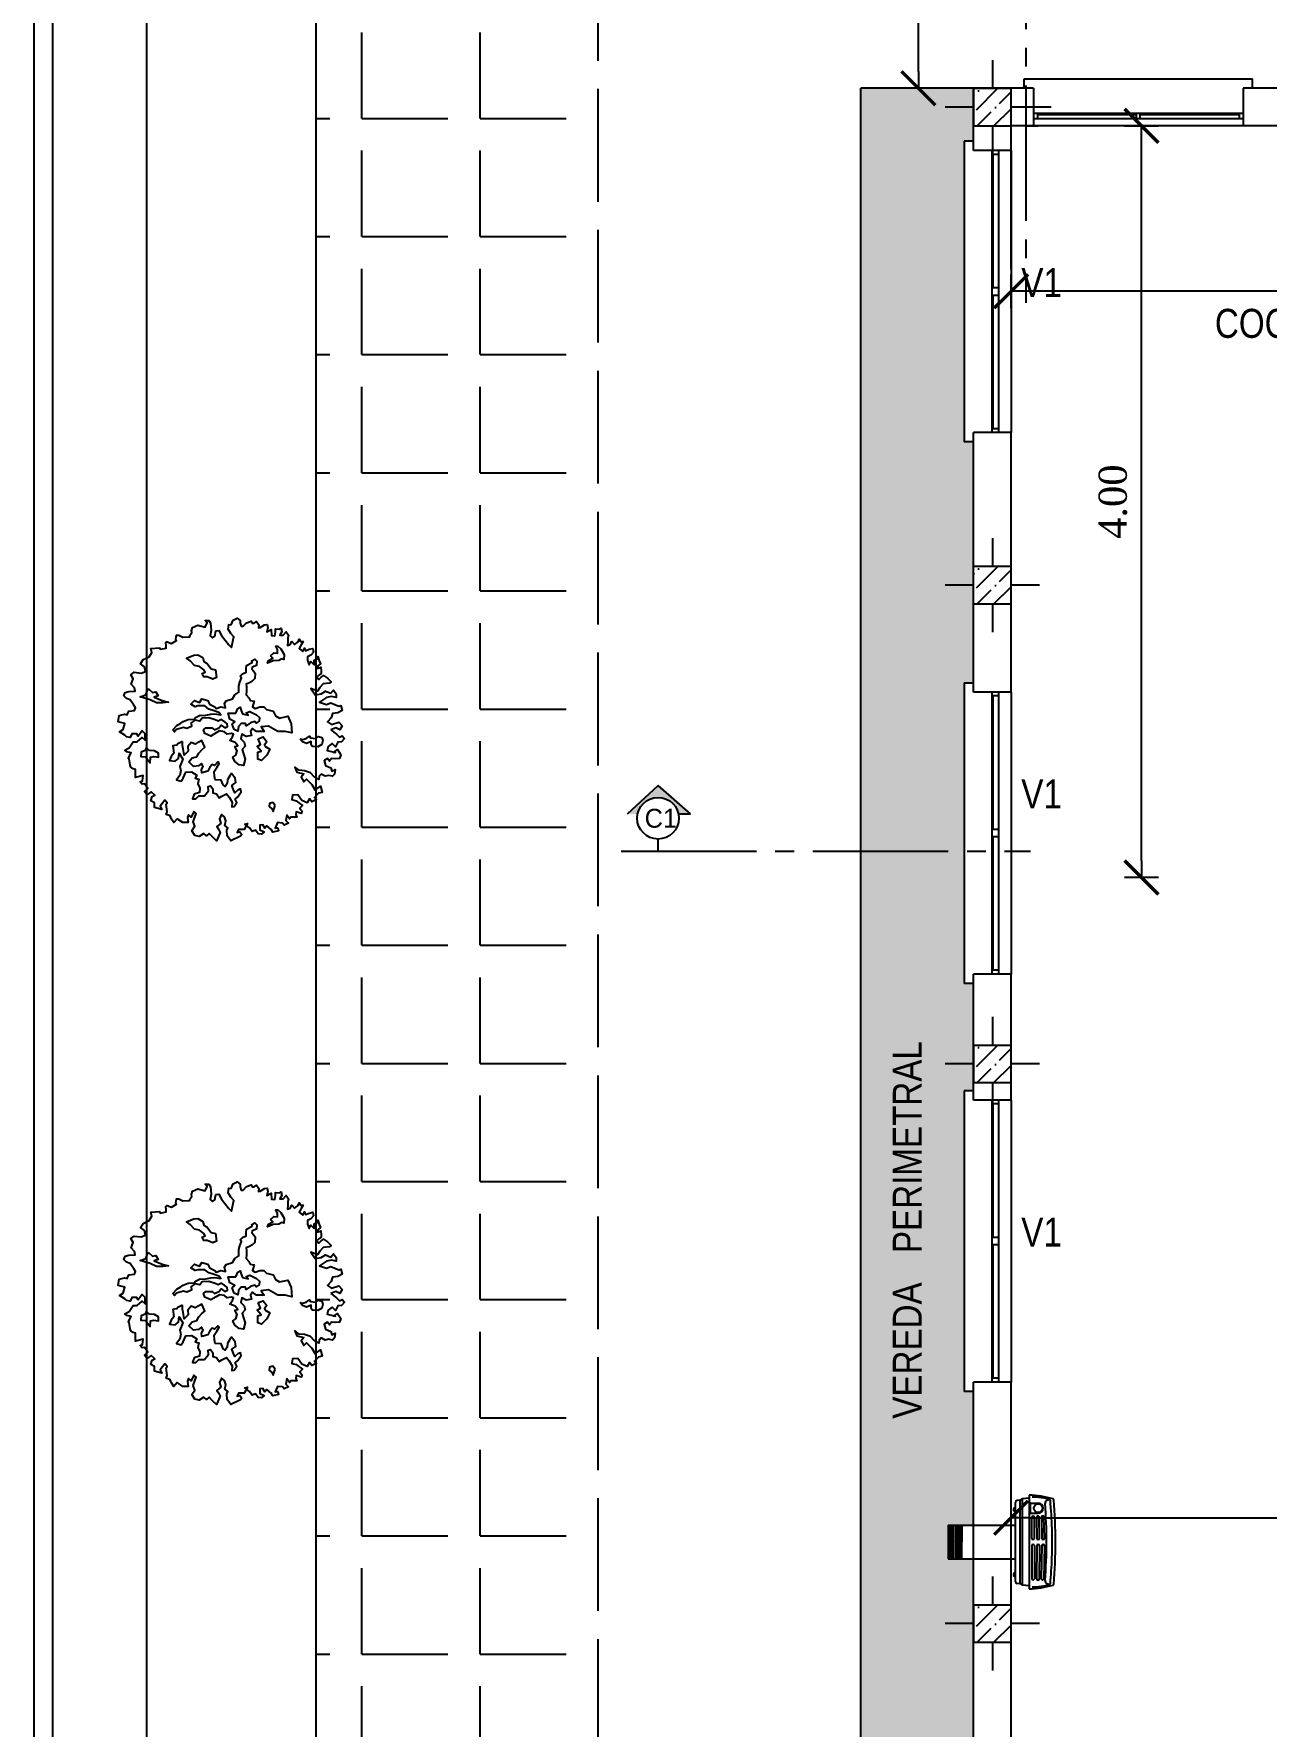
# Model space of a CAD drawing. Header units: millimetres. Extents: x 221 to 543, y -43 to 148.
# Drawn here: x 276.75 to 283.3, y 88.26 to 97.26 of the extents above; entities that cross this region are included whole.
import ezdxf
from ezdxf.enums import TextEntityAlignment as Align

# ---------------------------------------------------------------- set-up
doc = ezdxf.new("R2010")
doc.units = ezdxf.units.MM
for name, pattern in [('ACAD_ISO02W100', [15, 12, -3]), ('ACAD_ISO04W100', [30, 24, -3, 0, -3]), ('DASHDOT', [25.4, 12.7, -6.35, 0, -6.35])]:
    doc.linetypes.add(name, pattern=pattern)
for name, color, linetype in [('10-SOLADOS', 15, 'Continuous'), ('calefactores', 1, 'Continuous'), ('FINAS', 1, 'Continuous'), ('SANITARIOS', 7, 'Continuous')]:
    doc.layers.add(name, color=color, linetype=linetype)
doc.styles.add('AMER', font='')
doc.styles.add('COTAS', font='ROMANS', dxfattribs={"width": 0.7})
doc.styles.add('gardel', font='ARIALN.TTF')
doc.styles.add('PROV', font='times.ttf')
doc.styles.get('AMER').set_extended_font_data('AmerType Md BT')
doc.dimstyles.new('COTA-S-S-2-50', dxfattribs={"dimscale": 1.5, "dimtxt": 0.1, "dimasz": 0.06, "dimexe": 0, "dimexo": 0, "dimgap": 0.08, "dimtad": 1, "dimzin": 4, "dimdsep": 46, "dimtxsty": 'COTAS', "dimblk1": 'M2_COTA', "dimblk2": 'M2_COTA', "dimsah": 1, "dimcen": 0.1, "dimse1": 1, "dimse2": 1, "dimclrd": 2, "dimclre": 256, "dimclrt": 6, "dimadec": 0, "dimazin": 0, "dimtfac": 1, "dimtix": 1, "dimtmove": 2, "dimatfit": 3, "dimldrblk": 'M2_COTA', "dimfxl": 1, "dimtolj": 1, "dimtzin": 4, "dimarcsym": 0})
pattern_1 = [(0, (0, 0), (0, 0.62865), [0.4572, -0.17145]), (90, (0, 0), (-0.62865, 4e-17), [0.4572, -0.17145])]

# ---------------------------------------------------------------- blocks, each defined once
blk = doc.blocks.new('M2_COTA')
for p, q in [((-1, 0), (0, 0)), ((0, 1), (0, -1))]:
    blk.add_line(p, q)
at = {"const_width": 0.2}
blk.add_lwpolyline([(-1, -1), (1, 1)], dxfattribs=at)
blk = doc.blocks.new('*D46')
at = {"color": 252, "lineweight": -2, "ltscale": 0.05, "transparency": 16777216}
blk.add_line((282.6402, 92.8628), (282.6402, 96.6828), dxfattribs=at)
at = {"layer": 'Defpoints', "color": 0, "ltscale": 0.05, "transparency": 16777216}
for p in [(282.6402, 96.7728), (283.6481, 96.7728), (283.7808, 92.7728)]:
    blk.add_point(p, dxfattribs=at)
at = {"color": 252, "lineweight": -2, "ltscale": 0.05, "transparency": 16777216, "xscale": 0.09, "yscale": 0.09, "zscale": 0.09}
for p, rotation in [((282.6402, 96.7728), 90), ((282.6402, 92.7728), 270)]:
    blk.add_blockref('M2_COTA', p, dxfattribs=dict(at, rotation=rotation))
at = {"color": 0, "ltscale": 0.05, "transparency": 16777216, "insert": (282.4886, 94.7728), "char_height": 0.15, "attachment_point": 5, "rotation": 90, "style": 'PROV'}
blk.add_mtext('\\A1;4.00', dxfattribs=at)
blk = doc.blocks.new('*D47')
at = {"color": 252, "lineweight": -2, "ltscale": 0.05, "transparency": 16777216}
blk.add_line((286.5565, 95.8927), (282.0365, 95.8927), dxfattribs=at)
at = {"layer": 'Defpoints', "color": 0, "ltscale": 0.05, "transparency": 16777216}
for p in [(281.9465, 96.7728), (286.6465, 96.7728), (281.9465, 95.8927)]:
    blk.add_point(p, dxfattribs=at)
at = {"color": 252, "lineweight": -2, "ltscale": 0.05, "transparency": 16777216, "xscale": 0.09, "yscale": 0.09, "zscale": 0.09, "rotation": 180}
blk.add_blockref('M2_COTA', (281.9465, 95.8927), dxfattribs=at)
at = {"color": 252, "lineweight": -2, "ltscale": 0.05, "transparency": 16777216, "xscale": 0.09, "yscale": 0.09, "zscale": 0.09}
blk.add_blockref('M2_COTA', (286.6465, 95.8927), dxfattribs=at)
at = {"color": 0, "ltscale": 0.05, "transparency": 16777216, "insert": (284.2965, 96.0442), "char_height": 0.15, "attachment_point": 5, "style": 'PROV'}
blk.add_mtext('\\A1;4.70', dxfattribs=at)
blk = doc.blocks.new('*D112')
at = {"color": 252, "lineweight": -2, "ltscale": 0.05, "transparency": 16777216}
blk.add_line((282.0365, 89.3651), (288.3565, 89.3651), dxfattribs=at)
at = {"layer": 'Defpoints', "color": 0, "ltscale": 0.05, "transparency": 16777216}
for p in [(288.4465, 90.2155), (288.4465, 89.3651), (281.9465, 88.8523)]:
    blk.add_point(p, dxfattribs=at)
at = {"color": 252, "lineweight": -2, "ltscale": 0.05, "transparency": 16777216, "xscale": 0.09, "yscale": 0.09, "zscale": 0.09, "rotation": 180}
blk.add_blockref('M2_COTA', (281.9465, 89.3651), dxfattribs=at)
at = {"color": 252, "lineweight": -2, "ltscale": 0.05, "transparency": 16777216, "xscale": 0.09, "yscale": 0.09, "zscale": 0.09}
blk.add_blockref('M2_COTA', (288.4465, 89.3651), dxfattribs=at)
at = {"color": 0, "ltscale": 0.05, "transparency": 16777216, "insert": (285.1965, 89.5166), "char_height": 0.15, "attachment_point": 5, "style": 'PROV'}
blk.add_mtext('\\A1;6.50', dxfattribs=at)
blk = doc.blocks.new('ARPLS006')
at = {"color": 0, "linetype": 'ByBlock'}
for points in [[(0.4467, -0.0098), (0.4731, -0.0295), (0.4861, -0.0419), (0.4985, -0.0367), (0.5094, -0.0492), (0.4949, -0.0632), (0.4788, -0.0653), (0.4679, -0.0865), (0.4534, -0.0705), (0.4358, -0.085), (0.4306, -0.1026), (0.4679, -0.1119), (0.4591, -0.1119), (0.4767, -0.099), (0.4928, -0.1223), (0.4861, -0.1384), (0.4664, -0.1405), (0.4503, -0.1384), (0.441, -0.1514), (0.4322, -0.1384), (0.4176, -0.1477), (0.4233, -0.1706), (0.4467, -0.1815), (0.4519, -0.196), (0.4664, -0.1887), (0.4643, -0.21), (0.4555, -0.2193), (0.4373, -0.2157), (0.4213, -0.2193), (0.4036, -0.21), (0.3948, -0.2193), (0.3927, -0.2333), (0.373, -0.223), (0.3554, -0.2032), (0.3285, -0.1939), (0.3051, -0.1923), (0.2854, -0.1778), (0.2942, -0.2012), (0.3248, -0.2084), (0.3139, -0.223), (0.3248, -0.2442), (0.3373, -0.2318), (0.3622, -0.2567), (0.3767, -0.2816), (0.4, -0.2639), (0.4088, -0.2925), (0.3912, -0.2961), (0.373, -0.3142), (0.3819, -0.3246), (0.3622, -0.334), (0.3518, -0.321), (0.3409, -0.3391), (0.316, -0.3282), (0.2979, -0.3033), (0.2745, -0.3049), (0.2709, -0.3246), (0.2906, -0.3303), (0.3196, -0.3516), (0.3067, -0.3625), (0.3176, -0.3786), (0.3139, -0.3874), (0.2906, -0.3801), (0.289, -0.391), (0.2942, -0.4035), (0.2818, -0.4035), (0.2673, -0.4035), (0.2605, -0.4107), (0.2481, -0.3946), (0.2445, -0.418), (0.2569, -0.4304), (0.2372, -0.4392), (0.2299, -0.4304), (0.2066, -0.4284), (0.1957, -0.4538), (0.2087, -0.4517), (0.2118, -0.4647), (0.1854, -0.4714), (0.1781, -0.459), (0.1584, -0.4429), (0.1496, -0.4538), (0.1402, -0.4377), (0.1262, -0.4392), (0.1262, -0.461), (0.1459, -0.4698), (0.1351, -0.4807), (0.119, -0.4787), (0.1081, -0.4626), (0.092, -0.4678), (0.0796, -0.4517), (0.0599, -0.4356), (0.0708, -0.432), (0.0563, -0.459), (0.0314, -0.459), (0.0241, -0.4735), (0.0365, -0.4698), (0.0454, -0.4823), (0.0402, -0.4896), (-0.0044, -0.5108), (-0.0205, -0.4875), (-0.0226, -0.4626), (-0.0169, -0.4517), (-0.0314, -0.4413), (-0.0262, -0.4195), (-0.0329, -0.4019), (-0.0459, -0.391), (-0.0547, -0.4107), (-0.0495, -0.432), (-0.0671, -0.4465), (-0.0599, -0.4574), (-0.0526, -0.4735), (-0.0692, -0.5108), (-0.0868, -0.4932), (-0.1014, -0.4771), (-0.1138, -0.4875), (-0.1263, -0.4771), (-0.1475, -0.4911), (-0.1657, -0.4859), (-0.1802, -0.4647), (-0.1657, -0.445), (-0.1745, -0.4252), (-0.1657, -0.4035), (-0.1605, -0.3874), (-0.1708, -0.3786), (-0.1833, -0.4035), (-0.1942, -0.3926), (-0.1999, -0.4055), (-0.1962, -0.4284), (-0.2211, -0.4284), (-0.246, -0.4107), (-0.2605, -0.4284), (-0.2714, -0.4123), (-0.2782, -0.3983), (-0.2963, -0.391), (-0.2911, -0.3801), (-0.2942, -0.3568), (-0.2963, -0.3443), (-0.2911, -0.3391), (-0.3015, -0.3267), (-0.3233, -0.3537), (-0.316, -0.3697), (-0.3482, -0.3604), (-0.3482, -0.3391), (-0.3642, -0.3303), (-0.3591, -0.3106), (-0.3466, -0.3049), (-0.3627, -0.2888), (-0.3803, -0.3013), (-0.3824, -0.3013), (-0.3928, -0.2873), (-0.3788, -0.2748), (-0.3928, -0.253), (-0.4036, -0.2551), (-0.4125, -0.2442), (-0.4021, -0.239), (-0.4, -0.2157), (-0.4342, -0.2245), (-0.4342, -0.2069), (-0.4342, -0.1887), (-0.4446, -0.1851), (-0.4555, -0.1778), (-0.4576, -0.169), (-0.4627, -0.1405), (-0.4679, -0.1368), (-0.4643, -0.1332), (-0.4539, -0.1135), (-0.4736, -0.1083), (-0.4825, -0.1011), (-0.4627, -0.0902), (-0.4446, -0.0632), (-0.427, -0.0632), (-0.4036, -0.0435), (-0.3912, -0.0564), (-0.3912, -0.0274), (-0.4036, -0.0134), (-0.4218, -0.0383), (-0.4285, -0.0274), (-0.4503, -0.0274), (-0.4576, -0.0435), (-0.4752, -0.0404), (-0.4825, -0.0331), (-0.5058, -0.0186), (-0.4897, -0.0077), (-0.4825, 0.0188), (-0.513, 0.026), (-0.5073, 0.0546), (-0.484, 0.0618), (-0.4716, 0.0582), (-0.4643, 0.0743), (-0.4379, 0.0779), (-0.4342, 0.0903), (-0.4415, 0.1012), (-0.4576, 0.1261), (-0.4752, 0.1318), (-0.4861, 0.1443), (-0.4804, 0.1588), (-0.4643, 0.164), (-0.4358, 0.1656), (-0.4379, 0.1801), (-0.4539, 0.1962), (-0.4446, 0.2211), (-0.4555, 0.2392), (-0.4394, 0.2501), (-0.4088, 0.2465), (-0.3891, 0.2532), (-0.3928, 0.275), (-0.4109, 0.289), (-0.4, 0.3072), (-0.3731, 0.3196), (-0.3606, 0.3393), (-0.3642, 0.3575), (-0.3248, 0.3611), (-0.3233, 0.3538), (-0.2963, 0.359), (-0.2963, 0.3699), (-0.2979, 0.3839), (-0.2927, 0.3876), (-0.2911, 0.3876), (-0.2714, 0.3808), (-0.2497, 0.3933), (-0.2517, 0.4), (-0.2497, 0.4182), (-0.2388, 0.4182), (-0.2211, 0.4093), (-0.189, 0.4109), (-0.189, 0.4166), (-0.1802, 0.429), (-0.1817, 0.4379), (-0.1765, 0.4524), (-0.1532, 0.4628), (-0.119, 0.4539), (-0.1102, 0.4737), (-0.119, 0.4845), (-0.1029, 0.4845), (-0.0957, 0.4721), (-0.092, 0.4394), (-0.0977, 0.4145), (-0.0868, 0.4057), (-0.076, 0.413), (-0.0723, 0.4379), (-0.0583, 0.4394), (-0.0459, 0.4166), (-0.0132, 0.3735), (-0.0008, 0.3627), (0.0096, 0.4109), (-0.0044, 0.4254), (-0.0153, 0.4451), (-0.0132, 0.4664), (-0.0029, 0.4648)], [(-0.0029, 0.4648), (0.006, 0.4861), (0.0241, 0.4949), (0.0386, 0.4845), (0.0386, 0.4721), (0.0423, 0.4576), (0.0511, 0.4576), (0.0671, 0.4737), (0.0884, 0.4809), (0.092, 0.4721), (0.1008, 0.4721), (0.1117, 0.4788), (0.1226, 0.4648), (0.1205, 0.4503), (0.1278, 0.4524), (0.1475, 0.4648), (0.1599, 0.4664), (0.1636, 0.4503), (0.1584, 0.4327), (0.1781, 0.4431), (0.1797, 0.4166), (0.1942, 0.4145), (0.1978, 0.4327), (0.1978, 0.4467), (0.2175, 0.4451), (0.2227, 0.4488), (0.2263, 0.4327), (0.2175, 0.4182), (0.2315, 0.4182), (0.246, 0.4327), (0.2569, 0.4182), (0.2533, 0.4036), (0.2533, 0.3896), (0.2512, 0.3715), (0.2642, 0.3751), (0.2709, 0.3896), (0.2839, 0.3751), (0.2999, 0.3876), (0.3051, 0.4), (0.3103, 0.3896), (0.3228, 0.3896), (0.3139, 0.3735), (0.3051, 0.3575), (0.3212, 0.3445), (0.3285, 0.359), (0.3336, 0.3466), (0.3497, 0.3538), (0.3658, 0.3575), (0.3694, 0.3414), (0.357, 0.3269), (0.3425, 0.3196), (0.3425, 0.3035), (0.3497, 0.2838), (0.357, 0.2983), (0.3715, 0.2838), (0.3715, 0.3056), (0.3855, 0.3108), (0.3891, 0.3217), (0.3948, 0.302), (0.4, 0.289), (0.3891, 0.2786), (0.3876, 0.2677), (0.4016, 0.2729), (0.4036, 0.2553), (0.4036, 0.2444), (0.3927, 0.2371), (0.3839, 0.2283), (0.3927, 0.2174), (0.4036, 0.2283), (0.4145, 0.2356), (0.4322, 0.2231), (0.4482, 0.207), (0.441, 0.2013), (0.4124, 0.1977), (0.3979, 0.1816), (0.3876, 0.1656), (0.357, 0.1764), (0.3767, 0.1479), (0.4036, 0.1531), (0.4233, 0.1656), (0.4467, 0.1552), (0.4591, 0.1692), (0.4716, 0.1531), (0.4716, 0.137), (0.4503, 0.1407), (0.4285, 0.137), (0.3964, 0.1158), (0.4285, 0.1049), (0.4467, 0.1121), (0.484, 0.0976), (0.4928, 0.0997), (0.4985, 0.0779), (0.4788, 0.0675), (0.4555, 0.0639), (0.4482, 0.0442), (0.4322, 0.026), (0.4503, 0.0151), (0.484, 0.0245), (0.4985, 0.0084), (0.4876, -0.0098), (0.47, -0.0009), (0.4467, -0.0098)]]:
    blk.add_lwpolyline(points, dxfattribs=at)
for points in [[(-0.2657, -0.0092), (-0.2477, 0.0103), (-0.2297, 0.021), (-0.2191, 0.0283), (-0.1959, 0.0371), (-0.1688, 0.0389), (-0.1636, 0.0463), (-0.142, 0.0569), (-0.1243, 0.0551), (-0.0939, 0.0606), (-0.0759, 0.0624), (-0.0491, 0.0588), (-0.0579, 0.0694), (-0.0795, 0.0767), (-0.1027, 0.0838), (-0.1207, 0.0981), (-0.153, 0.0981), (-0.1655, 0.0944), (-0.185, 0.1069), (-0.1673, 0.1231), (-0.1457, 0.1142), (-0.135, 0.1304), (-0.1082, 0.1231), (-0.1009, 0.1069), (-0.0759, 0.0944), (-0.0704, 0.0874), (-0.0491, 0.0944), (-0.0275, 0.0892), (-0.0329, 0.1087), (-0.0256, 0.1212), (0.003, 0.1304), (0.0137, 0.1484), (0.0317, 0.1609), (0.0317, 0.1895), (0.0368, 0.2057), (0.0441, 0.2252), (0.0387, 0.2325), (0.0493, 0.2432), (0.0655, 0.2502), (0.0655, 0.2663), (0.0673, 0.2806), (0.0923, 0.295), (0.0908, 0.3023), (0.1051, 0.3093), (0.1139, 0.3005), (0.1121, 0.2806), (0.0923, 0.2736), (0.0908, 0.2645), (0.0959, 0.2593), (0.1066, 0.2468), (0.1051, 0.2215), (0.0908, 0.209), (0.0798, 0.202), (0.0655, 0.1965), (0.0673, 0.184), (0.0673, 0.166), (0.0655, 0.1484), (0.078, 0.1356), (0.0834, 0.1231), (0.1014, 0.1197), (0.0941, 0.0944), (0.1066, 0.0874), (0.1264, 0.0944), (0.1444, 0.0944), (0.1569, 0.0819), (0.1873, 0.0749), (0.198, 0.0533), (0.216, 0.0426), (0.2534, 0.0514), (0.2678, 0.0176), (0.2714, -0.0238), (0.241, -0.0165), (0.2087, -0.0165), (0.1657, 0.0066), (0.1337, 0.0033), (0.1462, -0.0165), (0.1121, -0.0165), (0.0941, -0.004), (0.0853, -0.0165), (0.0889, -0.0345), (0.0655, -0.0397), (0.046, -0.029), (0.0405, -0.0507), (0.0566, -0.065), (0.0603, -0.0827), (0.0478, -0.0988), (0.053, -0.1186), (0.0603, -0.1418), (0.053, -0.1704), (0.0332, -0.1671), (0.0137, -0.1528), (0.0045, -0.1329), (0.0189, -0.1241), (0.0243, -0.1043), (0.0137, -0.0845), (0.028, -0.0811), (0.0155, -0.0668), (-0.008, -0.0577), (0.003, -0.0415), (0.0082, -0.029), (-0.0006, -0.0254), (-0.0204, -0.029), (-0.0329, -0.0184), (-0.0543, -0.0147), (-0.0704, -0.0238), (-0.0939, -0.0382), (-0.1207, -0.0254), (-0.1277, -0.0092), (-0.117, -0.0004), (-0.0902, -0.0004), (-0.0777, -0.0092), (-0.0579, -0.0004), (-0.0473, 0.0121), (-0.0311, -0.0004), (-0.0186, 0.0051), (-0.0204, 0.0176), (-0.0311, 0.0265), (-0.0454, 0.0371), (-0.0616, 0.0301), (-0.0741, 0.0353), (-0.1027, 0.0444), (-0.1332, 0.0426), (-0.1438, 0.0301), (-0.1655, 0.0338), (-0.1831, 0.0228), (-0.1816, 0.0051), (-0.2029, -0.004), (-0.2173, 0.0015), (-0.2495, -0.0077), (-0.2584, -0.0184)], [(-0.1709, 0.327), (-0.153, 0.3288), (-0.1298, 0.3163), (-0.1262, 0.2983), (-0.1118, 0.2913), (-0.092, 0.2663), (-0.0725, 0.2608), (-0.0689, 0.2267), (-0.085, 0.2197), (-0.11, 0.2304), (-0.1262, 0.2304), (-0.1335, 0.2447), (-0.1192, 0.2502), (-0.1262, 0.2608), (-0.146, 0.277), (-0.1673, 0.2806), (-0.1871, 0.302), (-0.2032, 0.3145)], [(0.1745, 0.3251), (0.1907, 0.3379), (0.2068, 0.3361), (0.2068, 0.3523), (0.1995, 0.3681), (0.2087, 0.3681), (0.2211, 0.3556), (0.2373, 0.3306), (0.2355, 0.3075), (0.2263, 0.3108), (0.212, 0.3038), (0.187, 0.302), (0.162, 0.2913), (0.1657, 0.3038), (0.1852, 0.3145)], [(-0.3769, 0.1767), (-0.3571, 0.1587), (-0.3428, 0.1624), (-0.3321, 0.1444), (-0.3501, 0.1374), (-0.3141, 0.1231), (-0.2855, 0.1158), (-0.3105, 0.1121), (-0.3391, 0.1121), (-0.3678, 0.1264), (-0.4125, 0.1389), (-0.3876, 0.1481)], [(0.0189, 0.0658), (0.0277, 0.0871), (0.0387, 0.0926), (0.042, 0.0783), (0.0493, 0.0621), (0.0743, 0.0566), (0.0655, 0.0673), (0.0816, 0.0728), (0.1118, 0.0585), (0.1261, 0.046), (0.1246, 0.0298), (0.1103, 0.021), (0.1048, 0.028), (0.085, 0.0228), (0.0655, 0.0085), (0.0618, 0.0191), (0.042, 0.0191), (0.0313, 0.0048), (0.0277, -0.015), (0.0115, -0.0077), (0.0027, 0.0155), (0.0134, 0.0261), (-0.008, 0.0386), (-0.0153, 0.0658)], [(-0.2227, -0.0616), (-0.2425, -0.0723), (-0.248, -0.0793), (-0.2657, -0.0811), (-0.2605, -0.1153), (-0.273, -0.1296), (-0.28, -0.1476), (-0.255, -0.1509), (-0.2407, -0.1384), (-0.2371, -0.1153), (-0.2209, -0.1421), (-0.2337, -0.1744), (-0.23, -0.1924), (-0.2337, -0.2155), (-0.2495, -0.2354), (-0.2282, -0.2405), (-0.2194, -0.228), (-0.2066, -0.2012), (-0.1816, -0.1994), (-0.1566, -0.2137), (-0.1655, -0.228), (-0.1478, -0.2317), (-0.153, -0.253), (-0.1441, -0.2728), (-0.146, -0.2927), (-0.1691, -0.2997), (-0.1764, -0.3213), (-0.1621, -0.3213), (-0.1478, -0.307), (-0.1225, -0.307), (-0.1048, -0.2853), (-0.1064, -0.2655), (-0.0957, -0.2622), (-0.085, -0.2765), (-0.085, -0.2942), (-0.0689, -0.2978), (-0.0564, -0.3158), (-0.0439, -0.3085), (-0.0241, -0.2978), (-0.0116, -0.314), (0.0027, -0.3356), (0.0009, -0.357), (0.0115, -0.3551), (0.0225, -0.3372), (0.0152, -0.3228), (0.0277, -0.3122), (0.042, -0.289), (0.0402, -0.2765), (0.0277, -0.2817), (0.0134, -0.2942), (0.0082, -0.2799), (0.0009, -0.2603), (0.0189, -0.2479), (0.0152, -0.228), (-0.0009, -0.2067), (-0.008, -0.2174), (-0.0189, -0.2354), (-0.0204, -0.2512), (-0.0296, -0.2655), (-0.0384, -0.2585), (-0.0476, -0.2369), (-0.0744, -0.2354), (-0.0777, -0.2192), (-0.0795, -0.1976), (-0.0671, -0.1796), (-0.0564, -0.1619), (-0.0619, -0.1546), (-0.0777, -0.1707), (-0.0887, -0.1653), (-0.0994, -0.1781), (-0.1082, -0.1957), (-0.135, -0.203), (-0.1368, -0.1887), (-0.128, -0.1744), (-0.1368, -0.1619), (-0.1493, -0.1726), (-0.1728, -0.1744), (-0.1941, -0.1546), (-0.178, -0.1366), (-0.1566, -0.1314), (-0.1478, -0.1153), (-0.135, -0.0991), (-0.1207, -0.0885), (-0.128, -0.0705), (-0.135, -0.058), (-0.1478, -0.065), (-0.1655, -0.0741), (-0.1834, -0.0668), (-0.1978, -0.0848), (-0.1959, -0.1064), (-0.2139, -0.1241), (-0.2194, -0.0936), (-0.2227, -0.0811)], [(0.1191, -0.0507), (0.1422, -0.0418), (0.1584, -0.0635), (0.1477, -0.0778), (0.1547, -0.0866), (0.1727, -0.0973), (0.1584, -0.1241), (0.1352, -0.1476), (0.1173, -0.1421), (0.1173, -0.1098), (0.1334, -0.1064), (0.1154, -0.0848), (0.1298, -0.076)], [(0.3089, -0.0507), (0.3196, -0.0525), (0.3357, -0.0491), (0.3518, -0.0382), (0.3555, -0.0455), (0.3787, -0.0491), (0.3911, -0.04), (0.4073, -0.0436), (0.4109, -0.058), (0.4073, -0.076), (0.3893, -0.0866), (0.3662, -0.0848), (0.3625, -0.083), (0.3589, -0.0741), (0.3589, -0.0616), (0.3375, -0.0705), (0.3196, -0.0635)], [(-0.3714, -0.1028), (-0.3857, -0.0903), (-0.3912, -0.1028), (-0.4089, -0.1098), (-0.4107, -0.1296), (-0.3894, -0.1314), (-0.3678, -0.1582), (-0.3659, -0.1333), (-0.3516, -0.1296), (-0.3303, -0.1333), (-0.3303, -0.1153), (-0.3483, -0.1046)], [(0.1962, -0.3515), (0.1852, -0.3372), (0.1709, -0.3426), (0.1691, -0.3551), (0.1818, -0.3658), (0.187, -0.3786)]]:
    blk.add_lwpolyline(points, close=True, dxfattribs=at)
blk = doc.blocks.new('*D230')
at = {"color": 252, "lineweight": -2, "ltscale": 0.05, "transparency": 16777216}
blk.add_line((281.4536, 97.0628), (281.4536, 100.9402), dxfattribs=at)
at = {"layer": 'Defpoints', "color": 0, "ltscale": 0.05, "transparency": 16777216}
for p in [(281.4536, 101.0302), (285.633, 101.0302), (283.6481, 96.9728)]:
    blk.add_point(p, dxfattribs=at)
at = {"color": 252, "lineweight": -2, "ltscale": 0.05, "transparency": 16777216, "xscale": 0.09, "yscale": 0.09, "zscale": 0.09}
for p, rotation in [((281.4536, 101.0302), 90), ((281.4536, 96.9728), 270)]:
    blk.add_blockref('M2_COTA', p, dxfattribs=dict(at, rotation=rotation))
at = {"color": 0, "ltscale": 0.05, "transparency": 16777216, "insert": (281.302, 99.0015), "char_height": 0.15, "attachment_point": 5, "rotation": 90, "style": 'PROV'}
blk.add_mtext('\\A1;4.06', dxfattribs=at)

msp = doc.modelspace()

# ---------------------------------------------------------------- hatches: boundary and pattern name
h = msp.add_hatch()
h.set_pattern_fill('ANGLE', color=252, scale=0.09, style=0)
h.set_pattern_definition(pattern_1)
h.paths.add_polyline_path([(278.2465, 89.3525), (279.7465, 89.3525), (279.7465, 101.0159), (278.2465, 101.0159)])
h = msp.add_hatch()
h.set_pattern_fill('AR-CONC', color=252, scale=0.002, style=0)
h.set_pattern_definition([(50, (0, 1), (0.36436934, -0.03187817), [0.0381, -0.4191]), (355, (0, 1), (-0.07048565, 0.3821133), [0.03048, -0.33528]), (100.451, (0.03036, 0.99734), (0.293885, 0.35023338), [0.03238, -0.35618]), (46.1842, (0, 1.1016), (0.5421581, -0.08408466), [0.05715, -0.62865]), (96.6356, (0.0452, 1.0946), (0.4748085, 0.4948511), [0.04857, -0.53427]), (351.184, (0, 1.1016), (0.4748092, 0.4948502), [0.04572, -0.50292]), (21, (0.0508, 1.0762), (0.30322976, -0.20453104), [0.0381, -0.4191]), (326, (0.0508, 1.0762), (0.12360406, 0.36837593), [0.03048, -0.33528]), (71.4514, (0.07607, 1.05916), (0.426833, 0.1638457), [0.03238, -0.35618]), (37.5, (0, 1), (0.006177207, 0.16911008), [0, -0.331216, 0, -0.34036, 0, -0.33655]), (7.5, (0, 1), (0.13363933, 0.20036115), [0, -0.194056, 0, -0.323596, 0, -0.12827]), (327.5, (-0.11328, 1), (0.27118119, -0.01145749), [0, -0.127, 0, -0.39624, 0, -0.52578]), (317.5, (-0.16408, 1), (0.29625836, 0.05085298), [0, -0.1651, 0, -0.263144, 0, -0.37338])])
h.paths.add_polyline_path([(281.7465, 95.0909), (281.6965, 95.0909), (281.6965, 96.6909), (281.7465, 96.6909), (281.7465, 96.9728), (281.1465, 96.9728), (281.1465, 87.0228), (281.7465, 87.0228), (281.7465, 87.0776), (281.6965, 87.0776), (281.6965, 87.7776), (281.7465, 87.7776), (281.7465, 87.8325), (281.7465, 88.6325), (281.7465, 89.1462), (281.6113, 89.1462), (281.6113, 89.3262), (281.7465, 89.3262), (281.7465, 90.0375), (281.6965, 90.0375), (281.6965, 91.6375), (281.7465, 91.6375), (281.7465, 92.2089), (281.6965, 92.2089), (281.6965, 93.8089), (281.7465, 93.8089)])
h.paths.add_polyline_path([(290.7999, 79.0228), (290.5999, 79.0228), (290.4996, 79.0228), (290.4996, 78.9728), (288.8996, 78.9728), (288.8996, 79.0228), (288.5669, 79.0228), (287.7669, 79.0228), (287.4609, 79.0228), (286.8557, 79.0228), (286.8557, 78.9728), (285.2557, 78.9728), (285.2557, 79.0228), (284.5749, 79.0228), (284.2871, 79.3106), (283.0126, 80.5851), (282.7075, 80.8902), (282.6717, 80.8553), (281.6965, 81.8305), (281.6965, 85.0486), (281.7465, 85.0486), (281.7465, 86.1784), (281.6965, 86.1784), (281.6965, 86.5784), (281.7465, 86.5784), (281.7465, 87.0228), (281.1465, 87.0228), (281.1465, 81.6027), (284.3264, 78.4228), (290.7999, 78.4228)])
h.paths.add_polyline_path([(289.8636, 78.3084), (289.8636, 78.7371), (290.0917, 78.7371), (290.0917, 78.3084)], flags=9)
h.paths.add_polyline_path([(285.5032, 78.5098), (286.7084, 78.5098), (286.7084, 78.741), (285.5032, 78.741)], flags=24)
h.paths.add_polyline_path([(284.6215, 78.5098), (285.4249, 78.5098), (285.4249, 78.741), (284.6215, 78.741)], flags=24)
h.paths.add_polyline_path([(281.3632, 86.2638), (281.6565, 86.2638), (281.6565, 86.496), (281.3632, 86.496)], flags=24)
h.paths.add_polyline_path([(281.5095, 90.7353), (281.5095, 91.9405), (281.2783, 91.9405), (281.2783, 90.7353)], flags=24)
h.paths.add_polyline_path([(281.5095, 89.8536), (281.5095, 90.657), (281.2783, 90.657), (281.2783, 89.8536)], flags=24)
h.paths.add_polyline_path([(280.8065, 87.2523), (281.7202, 87.2523), (281.7202, 87.4915), (280.8065, 87.4915)], flags=9)
h.paths.add_polyline_path([(281.4605, 88.1351), (281.7551, 88.1351), (281.7551, 88.3712), (281.4605, 88.3712)], flags=9)
h = msp.add_hatch()
h.set_pattern_fill('ANSI36', color=252, scale=0.02, style=0)
h.set_pattern_definition([(45, (-9.85, -29.87532), (0.03367596, 0.123478522), [0.15875, -0.03175, 0, -0.03175])])
h.paths.add_polyline_path([(281.9465, 96.9728), (281.7465, 96.9728), (281.7465, 96.7728), (281.9465, 96.7728)])
h = msp.add_hatch()
h.set_pattern_fill('ANSI36', color=252, scale=0.02, style=0)
h.set_pattern_definition([(45, (-9.85, -32.4193), (0.03367596, 0.123478522), [0.15875, -0.03175, 0, -0.03175])])
h.paths.add_polyline_path([(281.9465, 94.4288), (281.7465, 94.4288), (281.7465, 94.2288), (281.9465, 94.2288)])
h = msp.add_hatch()
h.set_pattern_fill('ANSI36', color=252, scale=0.02, style=0)
h.set_pattern_definition([(45, (-9.85, -34.967053), (0.03367596, 0.123478522), [0.15875, -0.03175, 0, -0.03175])])
h.paths.add_polyline_path([(281.9465, 91.881), (281.7465, 91.881), (281.7465, 91.681), (281.9465, 91.681)])
h = msp.add_hatch()
h.set_pattern_fill('ANGLE', color=252, scale=0.09, style=0)
h.set_pattern_definition(pattern_1)
h.paths.add_polyline_path([(279.7465, 89.3525), (278.2465, 89.3525), (278.2465, 79.4014), (279.7465, 80.0228)])
h = msp.add_hatch()
h.set_pattern_fill('ANSI36', color=252, scale=0.02, style=0)
h.set_pattern_definition([(45, (-9.85, -37.945823), (0.03367596, 0.123478522), [0.15875, -0.03175, 0, -0.03175])])
h.paths.add_polyline_path([(281.9465, 88.9023), (281.7465, 88.9023), (281.7465, 88.7023), (281.9465, 88.7023)])
at = {"layer": 'SANITARIOS'}
msp.add_hatch(color=256, dxfattribs=at).paths.add_polyline_path([(280.068, 93.2629), (280.2402, 93.1114), (280.1766, 93.1114, 0.808349), (279.9595, 93.1114), (279.9058, 93.1114)])

# ---------------------------------------------------------------- linework, layer by layer
at = {"color": 0, "linetype": 'ByBlock', "ltscale": 0.05}
for p, q in [((276.7465, 102.2193), (276.7465, 78.7801)), ((276.8465, 102.2193), (276.8465, 78.8215)), ((277.3465, 102.2193), (277.3465, 79.0286))]:
    msp.add_line(p, q, dxfattribs=at)
at = {"color": 2, "linetype": 'ByBlock', "ltscale": 0.05}
msp.add_line((278.2465, 102.2193), (278.2465, 79.4014), dxfattribs=at)
at = {"color": 252, "linetype": 'ACAD_ISO02W100', "ltscale": 0.05}
msp.add_line((279.7465, 102.2193), (279.7465, 79.5456), dxfattribs=at)
at = {"color": 251}
for p, q in [((281.8465, 97.123), (281.8465, 96.9728)), ((281.7465, 96.8728), (281.5963, 96.8728)), ((282.1591, 96.8728), (281.9472, 96.8728)), ((281.8465, 96.7728), (281.8465, 96.6226)), ((281.8465, 94.579), (281.8465, 94.4288)), ((281.7465, 94.3288), (281.5963, 94.3288)), ((282.0974, 94.3288), (281.9472, 94.3288)), ((281.8465, 94.2288), (281.8465, 94.0786)), ((281.8465, 92.0312), (281.8465, 91.881)), ((281.7465, 91.781), (281.5963, 91.781)), ((282.0974, 91.781), (281.9472, 91.781)), ((281.8465, 91.681), (281.8465, 91.5308)), ((281.8465, 89.0525), (281.8465, 88.9023)), ((281.7465, 88.8023), (281.5963, 88.8023)), ((282.0974, 88.8023), (281.9472, 88.8023)), ((281.8465, 88.7023), (281.8465, 88.5521))]:
    msp.add_line(p, q, dxfattribs=at)
for p, q in [((282.0159, 96.9728), (282.0159, 97.0228)), ((282.0159, 97.0228), (283.2306, 97.0228)), ((283.2306, 96.9728), (283.2306, 97.0228)), ((281.1465, 81.6027), (281.1465, 96.9728)), ((281.7465, 96.9728), (281.1465, 96.9728)), ((281.7465, 96.9728), (281.9465, 96.9728)), ((281.7465, 96.9728), (281.7465, 96.7728)), ((281.9465, 96.7728), (281.9465, 96.9728)), ((282.0859, 96.8405), (282.0859, 96.8114)), ((282.6133, 96.8315), (282.0859, 96.8315)), ((282.6133, 96.8114), (282.6133, 96.8405)), ((282.6333, 96.8114), (282.6333, 96.8405)), ((283.1606, 96.8315), (282.6333, 96.8315)), ((283.1606, 96.8405), (283.1606, 96.8114)), ((281.7465, 96.7728), (281.9465, 96.7728)), ((282.6659, 96.7728), (282.0659, 96.7728)), ((281.7465, 96.6909), (281.6965, 96.6909)), ((281.6965, 96.6909), (281.6965, 95.0909)), ((281.9465, 96.6409), (281.9465, 95.1409)), ((281.8788, 96.6209), (281.8436, 96.6209)), ((281.8497, 96.6209), (281.8497, 95.9109)), ((281.8788, 95.9109), (281.8436, 95.9109)), ((281.8788, 95.8709), (281.8436, 95.8709)), ((281.8497, 95.8709), (281.8497, 95.1609)), ((281.8788, 95.1609), (281.8436, 95.1609)), ((281.7465, 95.0909), (281.6965, 95.0909)), ((281.7465, 94.4288), (281.9465, 94.4288)), ((281.9465, 94.2288), (281.9465, 94.4288)), ((281.7465, 94.2288), (281.9465, 94.2288)), ((281.6965, 93.8089), (281.6965, 92.2089)), ((281.6965, 93.8089), (281.7465, 93.8089)), ((281.9465, 93.7589), (281.9465, 92.2589)), ((281.8788, 93.7389), (281.8436, 93.7389)), ((281.8497, 93.7389), (281.8497, 93.0289)), ((279.9058, 93.1114, -2.1653), (280.068, 93.2629, -2.1653)), ((280.2402, 93.1114, -2.1653), (280.068, 93.2629, -2.1653)), ((280.1766, 93.1114, -2.1653), (280.2402, 93.1114, -2.1653)), ((281.8788, 93.0289), (281.8436, 93.0289)), ((281.8788, 92.9889), (281.8436, 92.9889)), ((281.8497, 92.9889), (281.8497, 92.2789)), ((281.8788, 92.2789), (281.8436, 92.2789)), ((281.7465, 92.2089), (281.6965, 92.2089)), ((281.7465, 91.881), (281.9465, 91.881)), ((281.7465, 91.881), (281.7465, 91.681)), ((281.9465, 91.681), (281.9465, 91.881)), ((281.7465, 91.6375), (281.6965, 91.6375)), ((281.6965, 91.6375), (281.6965, 90.0375)), ((281.7465, 91.681), (281.9465, 91.681)), ((281.8788, 91.5675), (281.8436, 91.5675)), ((281.8497, 91.5675), (281.8497, 90.8575)), ((281.9465, 91.5875), (281.9465, 90.0875)), ((281.8788, 90.8575), (281.8436, 90.8575)), ((281.8788, 90.8175), (281.8436, 90.8175)), ((281.8497, 90.8175), (281.8497, 90.1075)), ((281.8788, 90.1075), (281.8436, 90.1075)), ((281.7465, 90.0375), (281.6965, 90.0375)), ((281.7465, 88.9023), (281.9465, 88.9023)), ((281.7465, 88.9023), (281.7465, 88.7023)), ((281.9465, 88.7023), (281.9465, 88.9023)), ((281.7465, 88.7023), (281.9465, 88.7023))]:
    msp.add_line(p, q)
at = {"color": 4}
for p, q in [((281.7465, 96.6409), (281.7465, 96.9728)), ((282.0659, 96.9728), (281.7465, 96.9728)), ((282.0659, 96.9728), (282.0659, 96.7728)), ((283.6481, 96.9728), (283.1806, 96.9728)), ((283.1806, 96.9728), (283.1806, 96.7728)), ((281.9465, 96.0108), (281.9465, 96.7728)), ((282.0659, 96.7728), (281.9465, 96.7728)), ((283.6481, 96.7728), (282.6659, 96.7728)), ((281.9465, 96.6409), (281.7465, 96.6409)), ((281.9465, 95.1409), (281.7465, 95.1409)), ((281.7465, 93.7589), (281.7465, 95.1409)), ((281.9465, 93.7589), (281.9465, 95.1409)), ((281.9465, 93.7589), (281.7465, 93.7589)), ((281.7465, 91.5875), (281.7465, 92.2589)), ((281.9465, 92.2589), (281.7465, 92.2589)), ((281.9465, 91.5875), (281.9465, 92.2589)), ((281.9465, 91.5875), (281.7465, 91.5875)), ((281.7465, 88.6325), (281.7465, 90.0875)), ((281.9465, 90.0875), (281.7465, 90.0875)), ((281.9465, 88.8523), (281.9465, 90.0875)), ((281.7465, 87.7276), (281.7465, 88.6325)), ((281.9465, 87.8325), (281.9465, 88.7023))]:
    msp.add_line(p, q, dxfattribs=at)
at = {"color": 252}
for p, q in [((282.0659, 96.8405), (283.1806, 96.8405)), ((282.0659, 96.8114), (283.1806, 96.8114)), ((281.8436, 96.6409), (281.8436, 95.1409)), ((281.8788, 96.6409), (281.8788, 95.1409)), ((281.8436, 93.7589), (281.8436, 92.2589)), ((281.8788, 93.7589), (281.8788, 92.2589)), ((281.8436, 91.5875), (281.8436, 90.0875)), ((281.8788, 91.5875), (281.8788, 90.0875)), ((281.9465, 88.6236), (281.9465, 88.6325))]:
    msp.add_line(p, q, dxfattribs=at)
msp.add_circle((280.068, 93.0881, -0.81), 0.111)
at = {"layer": 'calefactores', "color": 0, "linetype": 'Continuous', "ltscale": 0.2}
for p, q in [((281.9689, 89.026), (281.9689, 89.4465)), ((281.9939, 89.4584), (281.9777, 89.4564)), ((282.0069, 89.4659), (281.9939, 89.4584)), ((281.9949, 89.0135), (281.9949, 89.459)), ((282.0419, 89.4702), (282.0069, 89.4659)), ((282.0069, 89.0065), (282.0069, 89.4659)), ((282.0419, 89.4862), (282.0419, 88.9862)), ((282.0484, 89.4407), (282.0484, 89.3917)), ((282.0504, 89.4427), (282.0899, 89.4427)), ((281.9689, 89.4237), (281.9589, 89.4137)), ((281.9589, 89.4137), (281.9589, 89.4037)), ((281.9689, 89.3937), (281.9589, 89.4037)), ((282.0504, 89.3897), (282.0899, 89.3897)), ((282.0559, 89.2557), (282.0559, 89.3667)), ((282.0699, 89.2557), (282.0699, 89.3667)), ((282.0821, 89.3669), (282.0829, 89.2557)), ((282.0969, 89.2558), (282.0961, 89.367)), ((282.1073, 89.3675), (282.1099, 89.2556)), ((282.1239, 89.2559), (282.1213, 89.3678)), ((282.0559, 89.2167), (282.0559, 89.0407)), ((282.0699, 89.2167), (282.0699, 89.0407)), ((282.0829, 89.2168), (282.0817, 89.0408)), ((282.0969, 89.2167), (282.0957, 89.0407)), ((282.1099, 89.2169), (282.1059, 89.0409)), ((282.1239, 89.2166), (282.1199, 89.0406)), ((281.9689, 89.0787), (281.9589, 89.0687)), ((281.9589, 89.0687), (281.9589, 89.0587)), ((281.9689, 89.0487), (281.9589, 89.0587)), ((281.9939, 89.014), (281.9777, 89.016)), ((282.0069, 89.0065), (281.9939, 89.014)), ((282.0419, 89.0022), (282.0069, 89.0065))]:
    msp.add_line(p, q, dxfattribs=at)
at = {"layer": 'calefactores', "color": 251, "linetype": 'Continuous', "ltscale": 0.2}
for p, q in [((281.6113, 89.3262), (281.6113, 89.1462)), ((281.6113, 89.3262), (281.9689, 89.3262)), ((281.6163, 89.3262), (281.6163, 89.2362)), ((281.6163, 89.3242), (281.6403, 89.3242)), ((281.6163, 89.3222), (281.6403, 89.3222)), ((281.6163, 89.3202), (281.6403, 89.3202)), ((281.6163, 89.3172), (281.6403, 89.3172)), ((281.6163, 89.3132), (281.6403, 89.3132)), ((281.6163, 89.3092), (281.6403, 89.3092)), ((281.6163, 89.3042), (281.6403, 89.3042)), ((281.6163, 89.2992), (281.6403, 89.2992)), ((281.6163, 89.2942), (281.6403, 89.2942)), ((281.6163, 89.2872), (281.6403, 89.2872)), ((281.6163, 89.2802), (281.6403, 89.2802)), ((281.6163, 89.2732), (281.6403, 89.2732)), ((281.6163, 89.2652), (281.6403, 89.2652)), ((281.6163, 89.2572), (281.6403, 89.2572)), ((281.6243, 89.3262), (281.6243, 89.2362)), ((281.6323, 89.3262), (281.6323, 89.2362)), ((281.6403, 89.3262), (281.6403, 89.2362)), ((281.6517, 89.3262), (281.6517, 89.2362)), ((281.6517, 89.3242), (281.6837, 89.3242)), ((281.6517, 89.3222), (281.6837, 89.3222)), ((281.6517, 89.3202), (281.6837, 89.3202)), ((281.6517, 89.3172), (281.6837, 89.3172)), ((281.6517, 89.3132), (281.6837, 89.3132)), ((281.6517, 89.3092), (281.6837, 89.3092)), ((281.6517, 89.3042), (281.6837, 89.3042)), ((281.6517, 89.2992), (281.6837, 89.2992)), ((281.6517, 89.2942), (281.6837, 89.2942)), ((281.6517, 89.2872), (281.6837, 89.2872)), ((281.6517, 89.2802), (281.6837, 89.2802)), ((281.6517, 89.2732), (281.6837, 89.2732)), ((281.6517, 89.2652), (281.6837, 89.2652)), ((281.6517, 89.2572), (281.6837, 89.2572)), ((281.6597, 89.3262), (281.6597, 89.2362)), ((281.6677, 89.3262), (281.6677, 89.2362)), ((281.6757, 89.3262), (281.6757, 89.2362)), ((281.6837, 89.3262), (281.6837, 89.2362)), ((281.6163, 89.2492), (281.6403, 89.2492)), ((281.6163, 89.2412), (281.6403, 89.2412)), ((281.6163, 89.1462), (281.6163, 89.2362)), ((281.6163, 89.2312), (281.6403, 89.2312)), ((281.6163, 89.2232), (281.6403, 89.2232)), ((281.6163, 89.2152), (281.6403, 89.2152)), ((281.6163, 89.2072), (281.6403, 89.2072)), ((281.6163, 89.1992), (281.6403, 89.1992)), ((281.6163, 89.1922), (281.6403, 89.1922)), ((281.6163, 89.1852), (281.6403, 89.1852)), ((281.6163, 89.1782), (281.6403, 89.1782)), ((281.6163, 89.1732), (281.6403, 89.1732)), ((281.6163, 89.1682), (281.6403, 89.1682)), ((281.6243, 89.1462), (281.6243, 89.2362)), ((281.6323, 89.1462), (281.6323, 89.2362)), ((281.6403, 89.1462), (281.6403, 89.2362)), ((281.6517, 89.2492), (281.6837, 89.2492)), ((281.6517, 89.2412), (281.6837, 89.2412)), ((281.6517, 89.1462), (281.6517, 89.2362)), ((281.6517, 89.2312), (281.6837, 89.2312)), ((281.6517, 89.2232), (281.6837, 89.2232)), ((281.6517, 89.2152), (281.6837, 89.2152)), ((281.6517, 89.2072), (281.6837, 89.2072)), ((281.6517, 89.1992), (281.6837, 89.1992)), ((281.6517, 89.1922), (281.6837, 89.1922)), ((281.6517, 89.1852), (281.6837, 89.1852)), ((281.6517, 89.1782), (281.6837, 89.1782)), ((281.6517, 89.1732), (281.6837, 89.1732)), ((281.6517, 89.1682), (281.6837, 89.1682)), ((281.6597, 89.1462), (281.6597, 89.2362)), ((281.6677, 89.1462), (281.6677, 89.2362)), ((281.6757, 89.1462), (281.6757, 89.2362)), ((281.6837, 89.1462), (281.6837, 89.2362)), ((281.6113, 89.1462), (281.9689, 89.1462)), ((281.6163, 89.1632), (281.6403, 89.1632)), ((281.6163, 89.1592), (281.6403, 89.1592)), ((281.6163, 89.1552), (281.6403, 89.1552)), ((281.6163, 89.1522), (281.6403, 89.1522)), ((281.6163, 89.1502), (281.6403, 89.1502)), ((281.6163, 89.1482), (281.6403, 89.1482)), ((281.6517, 89.1632), (281.6837, 89.1632)), ((281.6517, 89.1592), (281.6837, 89.1592)), ((281.6517, 89.1552), (281.6837, 89.1552)), ((281.6517, 89.1522), (281.6837, 89.1522)), ((281.6517, 89.1502), (281.6837, 89.1502)), ((281.6517, 89.1482), (281.6837, 89.1482))]:
    msp.add_line(p, q, dxfattribs=at)
at = {"layer": 'calefactores', "color": 0, "linetype": 'Continuous', "ltscale": 0.2}
msp.add_circle((282.0899, 89.4162), 0.023, dxfattribs=at)
for centre, radius, start, end in [((281.9789, 89.4465), 0.01, 97, 180), ((282.0249, 88.9862), 0.4903, 88.01286, 88.05269), ((282.0249, 88.9862), 0.5003, 73.22908, 88.0526), ((282.0504, 89.4407), 0.002, 90, 180), ((282.0578, 89.1608), 0.3146, 72.24883, 90.00079), ((282.0899, 89.4162), 0.0265, 270, 90), ((282.1417, 89.4431), 0.015, 109.62063, 184.77512), ((279.6653, 89.2362), 2.47, 355.22488, 4.77512), ((282.1736, 89.3537), 0.1099, 104.24979, 109.62063), ((282.1531, 89.4585), 0.002, 5.08969, 72.24883), ((279.6575, 89.2362), 2.5075, 358.06148, 5.08969), ((282.1678, 89.4604), 0.005, 5.15551, 73.22908), ((279.6829, 89.2362), 2.5, 354.84449, 5.15551), ((282.0504, 89.3917), 0.002, 180, 270), ((282.0629, 89.3667), 0.007, 0, 180), ((282.0891, 89.3669), 0.007, 0, 180.79301), ((282.0891, 89.3669), 0.007, 0, 0.79336), ((282.1143, 89.3675), 0.007, 360, 182.63569), ((282.0629, 89.2557), 0.007, 180, 0), ((282.0899, 89.2557), 0.007, 180.39668, 0.39668), ((282.1169, 89.2557), 0.007, 181.31975, 1.31975), ((282.0629, 89.2167), 0.007, 0, 180), ((282.0899, 89.2167), 0.007, 359.60332, 179.60332), ((282.1169, 89.2167), 0.007, 358.68025, 178.68025), ((279.6575, 89.2362), 2.5075, 354.91031, 358.06148), ((281.9789, 89.026), 0.01, 180, 263), ((282.0249, 89.4862), 0.5003, 271.9474, 286.77092), ((282.0629, 89.0407), 0.007, 180, 0), ((282.0578, 89.3116), 0.3146, 269.99921, 287.75117), ((282.0887, 89.0407), 0.007, 179.60332, 359.60332), ((282.1129, 89.0408), 0.007, 178.68025, 358.68025), ((282.1417, 89.0294), 0.015, 175.22488, 250.37937), ((282.1736, 89.1187), 0.1099, 250.37937, 255.75021), ((282.1531, 89.0139), 0.002, 287.75117, 354.91031), ((282.1678, 89.012), 0.005, 286.77092, 354.84449)]:
    msp.add_arc(centre, radius, start, end, dxfattribs=at)
at = {"layer": 'FINAS', "color": 6, "linetype": 'ACAD_ISO04W100', "ltscale": 0.03}
for p, q in [((282.0241, 98.0083), (282.0241, 95.8307)), ((279.8717, 92.9127), (282.0493, 92.9127))]:
    msp.add_line(p, q, dxfattribs=at)
at = {"layer": 'FINAS', "color": 6, "linetype": 'DASHDOT', "ltscale": 0.004}
for p, q in [((282.0897, 96.7707), (282.0241, 96.7707)), ((280.0658, 92.9783), (280.0658, 92.9127))]:
    msp.add_line(p, q, dxfattribs=at)

# ---------------------------------------------------------------- block references
at = {"color": 252, "xscale": 1.179207502117933, "yscale": 1.179207502117933, "zscale": 1.179207502117933}
for p in [(277.7992, 93.5698), (277.7992, 90.5698)]:
    msp.add_blockref('ARPLS006', p, dxfattribs=at)

# ---------------------------------------------------------------- texts
at = {"style": 'AMER'}
msp.add_text('C1', height=0.1008, dxfattribs=at).set_placement((279.9965, 93.0374))
at = {"layer": '10-SOLADOS', "color": 7, "ltscale": 0.1, "style": 'gardel'}
for tag, p in [('V1', (282.1084, 95.9386)), ('COCINA-COMEDOR', (283.864, 95.7219)), ('V1', (282.1084, 93.2173)), ('V1', (282.1084, 90.8853))]:
    msp.add_attdef(tag, text='', height=0.1541, dxfattribs=at).set_placement(p, align=Align.MIDDLE)
for tag, p in [('PERIMETRAL', (281.3939, 91.3379)), ('VEREDA', (281.3939, 90.2553))]:
    msp.add_attdef(tag, text='', height=0.1541, rotation=90, dxfattribs=at).set_placement(p, align=Align.MIDDLE)

# ---------------------------------------------------------------- dimensions: what is measured, and where the dimension line sits
at = {"ltscale": 0.05}
for base, p1, p2, picture, middle in [((281.4536, 101.0302), (283.6481, 96.9728), (285.633, 101.0302), '*D230', (281.302, 99.0015)), ((282.6402, 96.7728), (283.7808, 92.7728), (283.6481, 96.7728), '*D46', (282.4886, 94.7728))]:
    dim = msp.add_linear_dim(base=base, p1=p1, p2=p2, angle=90, dimstyle='COTA-S-S-2-50', override={"dimgap": 0.05, "dimpost": '<>', "dimtxsty": 'PROV', "dimclrd": 252, "dimclrt": 0}, dxfattribs=at)
    dim.commit()
    dim.dimension.update_dxf_attribs({"geometry": picture, "text_midpoint": middle})
for base, p1, p2, picture, middle in [((281.9465, 95.8927), (286.6465, 96.7728), (281.9465, 96.7728), '*D47', (284.2965, 96.0442)), ((288.4465, 89.3651), (281.9465, 88.8523), (288.4465, 90.2155), '*D112', (285.1965, 89.5166))]:
    dim = msp.add_linear_dim(base=base, p1=p1, p2=p2, dimstyle='COTA-S-S-2-50', override={"dimgap": 0.05, "dimpost": '<>', "dimtxsty": 'PROV', "dimclrd": 252, "dimclrt": 0}, dxfattribs=at)
    dim.commit()
    dim.dimension.update_dxf_attribs({"geometry": picture, "text_midpoint": middle})

doc.saveas('drawing.dxf')
